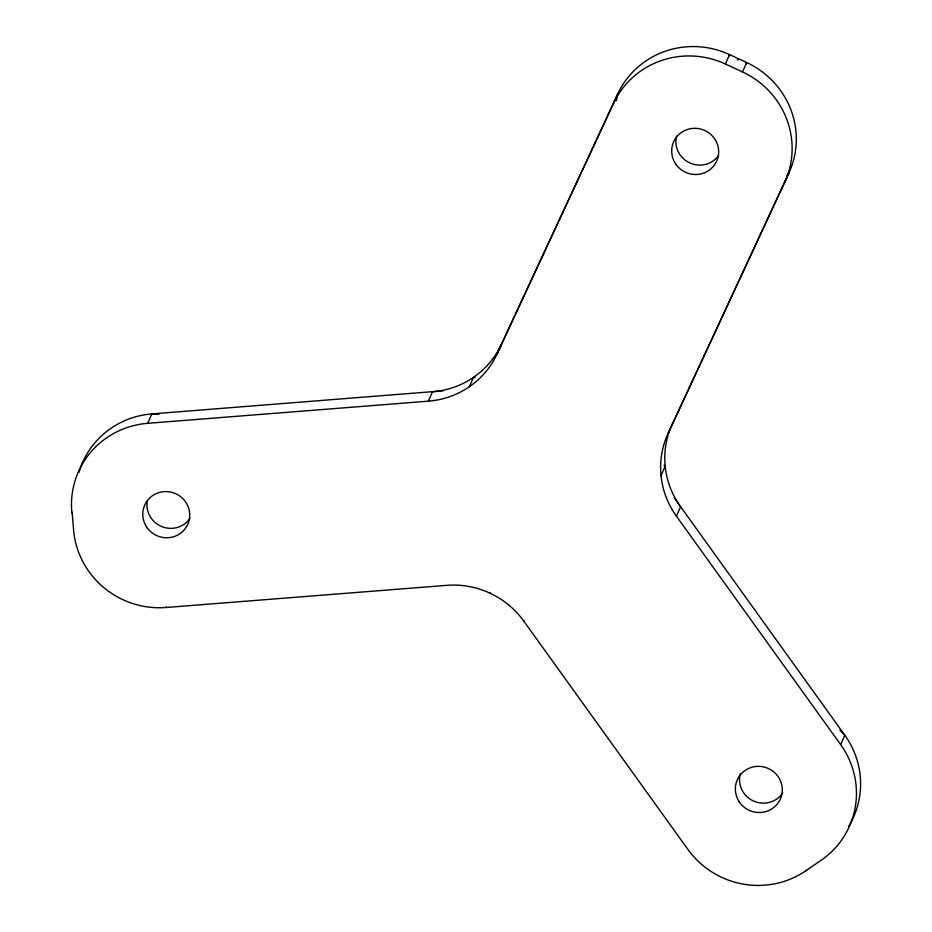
<?xml version="1.0" encoding="UTF-8"?>
<svg xmlns="http://www.w3.org/2000/svg" width="932" height="932" viewBox="0 0 932 932"><rect width="100%" height="100%" fill="white"/><g stroke="black" fill="none" stroke-linecap="round" stroke-linejoin="round"><path stroke-width="1.4" d="M616.355 100.703L617.695 94.004A84.847 82.808 23.9 0 1 729.57 54.604L746.683 62.537A84.847 82.808 23.9 0 1 788.763 173.329L668.151 433.298A84.847 82.808 23.9 0 0 676.422 516.177L840.641 744.61A84.847 82.808 23.9 0 1 821.139 860.248L805.877 870.733A84.847 82.808 23.9 0 1 687.944 849.471L523.726 621.038A84.847 82.808 23.9 0 0 446.743 585.343L166.082 607.489A84.847 82.808 23.9 0 1 73.71 531.252L72.125 512.239M728.906 56.13L729.57 54.604L725.411 64.005A84.847 82.808 23.9 0 0 613.536 103.405L497.094 353.985A84.847 82.808 23.9 0 1 428.382 401.168L147.71 423.314A84.847 82.808 23.9 0 0 71.869 512.833M147.71 423.314L151.881 413.913L439.683 391.091M166.082 607.489L166.35 606.907M428.382 401.168L432.541 391.766A84.847 82.808 23.9 0 0 501.253 344.584L617.695 94.004L613.536 103.405M469.332 386.745L473.491 377.344L475.017 377.565M497.094 353.985L501.253 344.584L501.509 346.518M489.917 593.136L490.174 592.542M784.593 182.73A84.847 82.808 23.9 0 0 742.513 71.939L746.683 62.537L745.949 64.028M523.726 621.038L523.982 620.456M668.151 433.298L788.763 173.329L787.051 175.461M661.009 475.623L665.18 466.221L663.98 465.185M676.422 516.177L680.581 506.775A84.847 82.808 23.9 0 1 672.322 423.897M840.641 744.61L844.8 735.208L676.411 500.857M805.877 870.733L806.133 870.15M737.433 60.044L738.121 58.565M440.883 390.974L443.271 390.753M158.918 414.402L151.881 413.913A84.847 82.808 23.9 0 0 78.894 472.454M725.411 64.005L742.513 71.939M839.872 730.152L844.8 735.208A84.847 82.808 23.9 0 1 848.633 826.346M674.314 497.874L675.712 499.867M190 518.343A23.568 22.997 23.9 0 1 147.314 500.705M718.607 155.551A23.568 22.997 23.9 0 1 676.562 136.06M782.729 792.887A23.568 22.997 23.9 0 1 740.346 773.525M146.429 526.697A23.568 22.997 23.9 0 0 187.064 525.718A23.568 22.997 23.9 0 0 165.244 491.572A23.568 22.997 23.9 0 0 146.429 526.697M676.096 164.521A23.568 22.997 23.9 0 0 716.568 161.329A23.568 22.997 23.9 0 0 692.884 128.383A23.568 22.997 23.9 0 0 676.096 164.521M739.123 801.637A23.568 22.997 23.9 0 0 779.735 800.297A23.568 22.997 23.9 0 0 757.611 766.349A23.568 22.997 23.9 0 0 739.123 801.637"/></g></svg>
